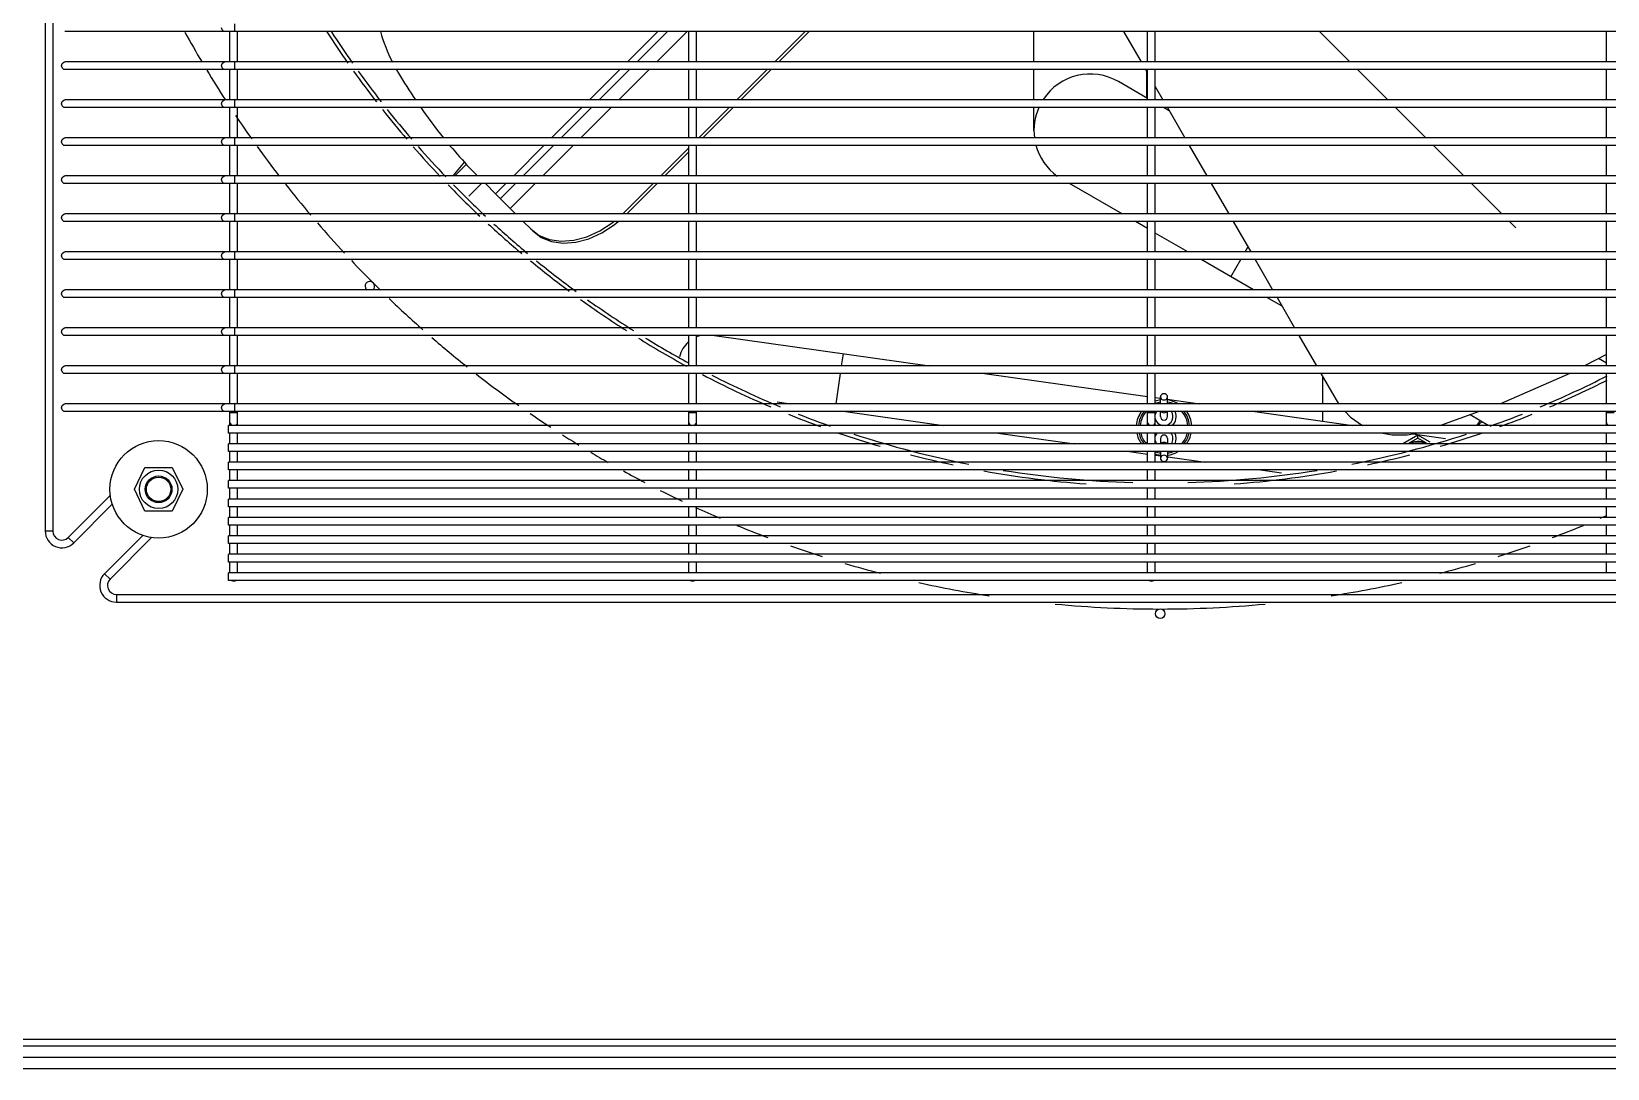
# Model space of a CAD drawing. Header units: metres. Extents: x -367 to 374, y -238 to 224.
# Drawn here: x 359.022 to 359.637, y 198.29 to 198.695 of the extents above; entities that cross this region are included whole.
import ezdxf
from ezdxf.enums import TextEntityAlignment as Align

# ---------------------------------------------------------------- set-up
doc = ezdxf.new("R2010")
doc.units = ezdxf.units.M
for name, color, linetype in [('ELE-ALIMENTADORES', 160, 'Continuous'), ('LA_BAU_BASES GERAIS_R00$0$ARQ-XREF-ATT', 8, 'Continuous'), ('LA_BAU_BASES GERAIS_R00$0$BASE', 253, 'Continuous'), ('LA_BAU_BASES GERAIS_R00$0$dutos', 31, 'Continuous')]:
    doc.layers.add(name, color=color, linetype=linetype)
doc.styles.add('LA_BAU_BASES GERAIS_R00$0$R60-125-RS', font='romans.shx', dxfattribs={"height": 0.19})
doc.styles.add('LA_BAU_BASES GERAIS_R00$0$R80-100-RS', font='romans.shx', dxfattribs={"height": 0.203})

# ---------------------------------------------------------------- blocks, each defined once
blk = doc.blocks.new('LA_BAU_BASES GERAIS_R00$0$A$C2E3D5B4E')
at = {"layer": 'LA_BAU_BASES GERAIS_R00$0$dutos', "color": 251}
for p, q in [((-7.72222, 21.35737), (-7.72222, 20.54977)), ((-7.71922, 21.35737), (-7.71922, 20.54977)), ((-6.86868, 20.7446), (-7.71462, 20.7446)), ((-7.65022, 20.73278), (-7.65022, 20.7446)), ((-7.64822, 20.7446), (-7.64822, 20.7476)), ((-7.64722, 20.73278), (-7.64722, 20.7446)), ((-7.48322, 20.7446), (-7.49504, 20.73278)), ((-7.47951, 20.7446), (-7.49133, 20.73278)), ((-7.47182, 20.7446), (-7.48364, 20.73278)), ((-7.47122, 20.73278), (-7.47122, 20.7446)), ((-7.46822, 20.73278), (-7.46822, 20.7446)), ((-7.42582, 20.7446), (-7.43764, 20.73278)), ((-7.42427, 20.7446), (-7.43609, 20.73278)), ((-7.33655, 20.73278), (-7.33655, 20.7446)), ((-7.30161, 20.7446), (-7.29479, 20.73278)), ((-7.29222, 20.73278), (-7.29222, 20.7446)), ((-7.28922, 20.73278), (-7.28922, 20.7446)), ((-7.22517, 20.7446), (-7.21335, 20.73278)), ((-7.11322, 20.73278), (-7.11322, 20.7446)), ((-6.86868, 20.73278), (-7.71462, 20.73278)), ((-6.86868, 20.72978), (-7.71462, 20.72978)), ((-7.65022, 20.71796), (-7.65022, 20.72978)), ((-7.64822, 20.72978), (-7.64822, 20.73278)), ((-7.64722, 20.71796), (-7.64722, 20.72978)), ((-7.49804, 20.72978), (-7.50986, 20.71796)), ((-7.49433, 20.72978), (-7.50615, 20.71796)), ((-7.48664, 20.72978), (-7.49846, 20.71796)), ((-7.47122, 20.71796), (-7.47122, 20.72978)), ((-7.46822, 20.71796), (-7.46822, 20.72978)), ((-7.44064, 20.72978), (-7.45246, 20.71796)), ((-7.43909, 20.72978), (-7.45091, 20.71796)), ((-7.33655, 20.71796), (-7.33655, 20.72978)), ((-7.29306, 20.72978), (-7.29222, 20.72833)), ((-7.29222, 20.71796), (-7.29222, 20.72978)), ((-7.28922, 20.71796), (-7.28922, 20.72978)), ((-7.21035, 20.72978), (-7.19853, 20.71796)), ((-7.11322, 20.71796), (-7.11322, 20.72978)), ((-7.29222, 20.71855), (-7.30355, 20.7251)), ((-7.29255, 20.71875), (-7.29255, 20.7289)), ((-7.28922, 20.72313), (-7.28623, 20.71796)), ((-6.86868, 20.71796), (-7.71462, 20.71796)), ((-7.64822, 20.71496), (-7.64822, 20.71796)), ((-6.86868, 20.71496), (-7.71462, 20.71496)), ((-7.65022, 20.70314), (-7.65022, 20.71496)), ((-7.64722, 20.70314), (-7.64722, 20.71496)), ((-7.51286, 20.71496), (-7.52468, 20.70314)), ((-7.50915, 20.71496), (-7.52097, 20.70314)), ((-7.50146, 20.71496), (-7.51328, 20.70314)), ((-7.47122, 20.70314), (-7.47122, 20.71496)), ((-7.46822, 20.70314), (-7.46822, 20.71496)), ((-7.45546, 20.71496), (-7.46728, 20.70314)), ((-7.45391, 20.71496), (-7.46573, 20.70314)), ((-7.33655, 20.70604), (-7.33655, 20.71496)), ((-7.29222, 20.70314), (-7.29222, 20.71496)), ((-7.28922, 20.70314), (-7.28922, 20.71496)), ((-7.28375, 20.71367), (-7.28599, 20.71496)), ((-7.2845, 20.71496), (-7.27768, 20.70314)), ((-7.19553, 20.71496), (-7.18371, 20.70314)), ((-7.11322, 20.70314), (-7.11322, 20.71496)), ((-6.86868, 20.70314), (-7.71462, 20.70314)), ((-6.86868, 20.70014), (-7.71462, 20.70014)), ((-7.65022, 20.68832), (-7.65022, 20.70014)), ((-7.64822, 20.70014), (-7.64822, 20.70314)), ((-7.64722, 20.68832), (-7.64722, 20.70014)), ((-7.52768, 20.70014), (-7.5395, 20.68832)), ((-7.52397, 20.70014), (-7.53579, 20.68832)), ((-7.51628, 20.70014), (-7.5281, 20.68832)), ((-7.47122, 20.69921), (-7.4821, 20.68832)), ((-7.47122, 20.68832), (-7.47122, 20.70014)), ((-7.46822, 20.68832), (-7.46822, 20.70014)), ((-7.29222, 20.68832), (-7.29222, 20.70014)), ((-7.28922, 20.68832), (-7.28922, 20.70014)), ((-7.27595, 20.70014), (-7.26912, 20.68832)), ((-7.18071, 20.70014), (-7.16889, 20.68832)), ((-7.11322, 20.68832), (-7.11322, 20.70014)), ((-7.55867, 20.69373), (-7.56318, 20.68832)), ((-7.55803, 20.69279), (-7.5625, 20.68832)), ((-7.47122, 20.69766), (-7.48055, 20.68832)), ((-6.86868, 20.68832), (-7.71462, 20.68832)), ((-7.64822, 20.68532), (-7.64822, 20.68832)), ((-7.55673, 20.6915), (-7.55355, 20.68832)), ((-6.86868, 20.68532), (-7.71462, 20.68532)), ((-7.65022, 20.6735), (-7.65022, 20.68532)), ((-7.64722, 20.6735), (-7.64722, 20.68532)), ((-7.55203, 20.68532), (-7.557, 20.68035)), ((-7.55055, 20.68532), (-7.54653, 20.68129)), ((-7.5425, 20.68532), (-7.54653, 20.68129)), ((-7.54083, 20.6756), (-7.54653, 20.68129)), ((-7.53879, 20.68532), (-7.54467, 20.67944)), ((-7.5311, 20.68532), (-7.54083, 20.6756)), ((-7.4851, 20.68532), (-7.49662, 20.67381)), ((-7.48355, 20.68532), (-7.49537, 20.6735)), ((-7.47122, 20.6735), (-7.47122, 20.68532)), ((-7.46822, 20.6735), (-7.46822, 20.68532)), ((-7.30218, 20.6735), (-7.32266, 20.68532)), ((-7.29222, 20.6735), (-7.29222, 20.68532)), ((-7.28922, 20.6735), (-7.28922, 20.68532)), ((-7.26739, 20.68532), (-7.26056, 20.6735)), ((-7.16589, 20.68532), (-7.15407, 20.6735)), ((-7.11322, 20.6735), (-7.11322, 20.68532)), ((-7.53873, 20.6735), (-7.54083, 20.6756)), ((-6.86868, 20.6735), (-7.71462, 20.6735)), ((-6.86868, 20.6705), (-7.71462, 20.6705)), ((-7.65022, 20.65868), (-7.65022, 20.6705)), ((-7.64822, 20.6705), (-7.64822, 20.6735)), ((-7.64722, 20.65868), (-7.64722, 20.6705)), ((-7.53283, 20.6676), (-7.53573, 20.6705)), ((-7.49697, 20.6735), (-7.49662, 20.67381)), ((-7.49631, 20.6735), (-7.49662, 20.67381)), ((-7.47122, 20.65868), (-7.47122, 20.6705)), ((-7.46822, 20.65868), (-7.46822, 20.6705)), ((-7.29222, 20.66775), (-7.29699, 20.6705)), ((-7.29222, 20.65868), (-7.29222, 20.6705)), ((-7.28922, 20.65868), (-7.28922, 20.6705)), ((-7.25883, 20.6705), (-7.25201, 20.65868)), ((-7.15107, 20.6705), (-7.1486, 20.66804)), ((-7.11322, 20.65868), (-7.11322, 20.6705)), ((-7.27652, 20.65868), (-7.28922, 20.66602)), ((-6.86868, 20.65868), (-7.71462, 20.65868)), ((-6.86868, 20.65568), (-7.71462, 20.65568)), ((-7.65022, 20.64386), (-7.65022, 20.65568)), ((-7.64822, 20.65568), (-7.64822, 20.65868)), ((-7.64722, 20.64386), (-7.64722, 20.65568)), ((-7.47122, 20.64386), (-7.47122, 20.65568)), ((-7.46822, 20.64386), (-7.46822, 20.65568)), ((-7.29222, 20.64386), (-7.29222, 20.65568)), ((-7.28922, 20.64386), (-7.28922, 20.65568)), ((-7.25085, 20.64386), (-7.27132, 20.65568)), ((-7.25973, 20.64899), (-7.25588, 20.65567)), ((-7.25414, 20.65868), (-7.25307, 20.66053)), ((-7.25028, 20.65568), (-7.24345, 20.64386)), ((-7.11322, 20.64386), (-7.11322, 20.65568)), ((-6.86868, 20.64386), (-7.71462, 20.64386)), ((-7.64822, 20.64086), (-7.64822, 20.64386)), ((-6.86868, 20.64086), (-7.71462, 20.64086)), ((-7.65022, 20.62904), (-7.65022, 20.64086)), ((-7.64722, 20.62904), (-7.64722, 20.64086)), ((-7.47122, 20.62904), (-7.47122, 20.64086)), ((-7.46822, 20.62904), (-7.46822, 20.64086)), ((-7.29222, 20.62904), (-7.29222, 20.64086)), ((-7.28922, 20.62904), (-7.28922, 20.64086)), ((-7.23975, 20.63746), (-7.24565, 20.64086)), ((-7.24172, 20.64086), (-7.2349, 20.62904)), ((-7.11322, 20.62904), (-7.11322, 20.64086)), ((-6.86868, 20.62904), (-7.71462, 20.62904)), ((-6.86868, 20.62604), (-7.71462, 20.62604)), ((-7.65022, 20.61422), (-7.65022, 20.62604)), ((-7.64822, 20.62604), (-7.64822, 20.62904)), ((-7.64722, 20.61422), (-7.64722, 20.62604)), ((-7.47122, 20.61422), (-7.47122, 20.62604)), ((-7.46822, 20.61422), (-7.46822, 20.62604)), ((-7.46117, 20.62602), (-7.37723, 20.61422)), ((-7.29222, 20.61422), (-7.29222, 20.62604)), ((-7.28922, 20.61422), (-7.28922, 20.62604)), ((-7.23316, 20.62604), (-7.22634, 20.61422)), ((-7.11322, 20.61422), (-7.11322, 20.62604)), ((-7.41102, 20.61897), (-7.41169, 20.61422)), ((-7.11322, 20.61871), (-7.12175, 20.61422)), ((-6.86868, 20.61422), (-7.71462, 20.61422)), ((-7.64822, 20.61122), (-7.64822, 20.61422)), ((-7.11322, 20.61521), (-7.11639, 20.61704)), ((-6.86868, 20.61122), (-7.71462, 20.61122)), ((-7.65022, 20.5994), (-7.65022, 20.61122)), ((-7.64722, 20.5994), (-7.64722, 20.61122)), ((-7.47122, 20.5994), (-7.47122, 20.61122)), ((-7.46822, 20.5994), (-7.46822, 20.61122)), ((-7.41211, 20.61122), (-7.41377, 20.5994)), ((-7.35588, 20.61122), (-7.29222, 20.60227)), ((-7.29222, 20.5994), (-7.29222, 20.61122)), ((-7.28922, 20.5994), (-7.28922, 20.61122)), ((-7.22461, 20.61122), (-7.21778, 20.5994)), ((-7.22389, 20.5994), (-7.22389, 20.60998)), ((-7.12745, 20.61122), (-7.15462, 20.5994)), ((-7.11322, 20.5994), (-7.11322, 20.61122)), ((-7.28922, 20.60185), (-7.28729, 20.60158)), ((-7.28721, 20.5994), (-7.28721, 20.60213)), ((-7.28454, 20.60119), (-7.27178, 20.5994)), ((-7.28441, 20.5994), (-7.28441, 20.60213)), ((-6.86868, 20.5994), (-7.71462, 20.5994)), ((-6.86868, 20.5964), (-7.71462, 20.5964)), ((-7.65022, 20.59102), (-7.65022, 20.5964)), ((-7.65022, 20.59608), (-7.64722, 20.59608)), ((-7.64822, 20.5964), (-7.64822, 20.5994)), ((-7.64722, 20.59102), (-7.64722, 20.5964)), ((-7.47122, 20.59102), (-7.47122, 20.5964)), ((-7.47122, 20.59608), (-7.46822, 20.59608)), ((-7.46822, 20.59102), (-7.46822, 20.5964)), ((-7.4367, 20.60014), (-7.43144, 20.5994)), ((-7.41009, 20.5964), (-7.37181, 20.59102)), ((-7.29222, 20.59102), (-7.29222, 20.5964)), ((-7.29222, 20.59608), (-7.28922, 20.59608)), ((-7.28922, 20.59102), (-7.28922, 20.5964)), ((-7.28721, 20.59445), (-7.28721, 20.5964)), ((-7.28441, 20.59445), (-7.28441, 20.5964)), ((-7.25043, 20.5964), (-7.21216, 20.59102)), ((-7.22389, 20.59267), (-7.22389, 20.5964)), ((-7.16289, 20.5964), (-7.17801, 20.59102)), ((-7.15933, 20.59102), (-7.16645, 20.59513)), ((-7.11322, 20.59102), (-7.11322, 20.5964)), ((-7.11322, 20.59608), (-7.11022, 20.59608)), ((-7.65072, 20.58803), (-7.65072, 20.59102)), ((-6.93072, 20.59102), (-7.65072, 20.59102)), ((-6.93072, 20.58802), (-7.65072, 20.58802)), ((-7.65022, 20.59215), (-7.65015, 20.59174)), ((-7.65022, 20.58384), (-7.65022, 20.58802)), ((-7.65015, 20.59174), (-7.6496, 20.59108)), ((-7.64722, 20.58384), (-7.64722, 20.58802)), ((-7.47122, 20.58384), (-7.47122, 20.58802)), ((-7.46822, 20.58384), (-7.46822, 20.58802)), ((-7.35047, 20.58802), (-7.32069, 20.58384)), ((-7.29222, 20.58384), (-7.29222, 20.58802)), ((-7.28922, 20.58384), (-7.28922, 20.58802)), ((-7.11322, 20.58384), (-7.11322, 20.58802)), ((-6.93072, 20.58384), (-7.65072, 20.58384)), ((-7.65072, 20.58084), (-7.65072, 20.58383)), ((-7.28721, 20.58585), (-7.28721, 20.58384)), ((-7.28441, 20.58585), (-7.28441, 20.58384)), ((-7.18678, 20.58724), (-7.19267, 20.58384)), ((-7.18678, 20.58608), (-7.19067, 20.58384)), ((-7.18871, 20.58773), (-7.17607, 20.58595)), ((-7.18678, 20.58608), (-7.18678, 20.58724)), ((-7.18197, 20.58446), (-7.18678, 20.58724)), ((-7.18336, 20.5841), (-7.18678, 20.58608)), ((-6.93072, 20.58084), (-7.65072, 20.58084)), ((-7.65072, 20.57366), (-7.65072, 20.57665)), ((-6.93072, 20.57665), (-7.65072, 20.57665)), ((-7.65022, 20.57665), (-7.65022, 20.58084)), ((-7.64722, 20.57665), (-7.64722, 20.58084)), ((-7.47122, 20.57665), (-7.47122, 20.58084)), ((-7.46822, 20.57665), (-7.46822, 20.58084)), ((-7.29934, 20.58084), (-7.29222, 20.57984)), ((-7.29222, 20.57665), (-7.29222, 20.58084)), ((-7.28922, 20.57665), (-7.28922, 20.58084)), ((-7.28922, 20.57941), (-7.28708, 20.57911)), ((-7.28721, 20.58084), (-7.28721, 20.57817)), ((-7.28441, 20.58084), (-7.28441, 20.57817)), ((-7.28433, 20.57873), (-7.26957, 20.57665)), ((-7.11322, 20.57665), (-7.11322, 20.58084)), ((-7.68745, 20.56608), (-7.68333, 20.57458)), ((-7.68333, 20.57458), (-7.67268, 20.57458)), ((-7.67268, 20.57458), (-7.66855, 20.56608)), ((-6.93072, 20.57365), (-7.65072, 20.57365)), ((-6.93072, 20.56947), (-7.65072, 20.56947)), ((-7.65072, 20.56647), (-7.65072, 20.56946)), ((-7.65022, 20.56947), (-7.65022, 20.57365)), ((-7.64722, 20.56947), (-7.64722, 20.57365)), ((-7.47122, 20.56947), (-7.47122, 20.57365)), ((-7.46822, 20.56947), (-7.46822, 20.57365)), ((-7.29222, 20.56947), (-7.29222, 20.57365)), ((-7.28922, 20.56947), (-7.28922, 20.57365)), ((-7.24822, 20.57365), (-7.24002, 20.5725)), ((-7.11322, 20.56947), (-7.11322, 20.57365)), ((-7.71324, 20.5473), (-7.69684, 20.5637)), ((-7.68333, 20.55758), (-7.68745, 20.56608)), ((-7.67308, 20.56427), (-7.67408, 20.56327)), ((-7.66855, 20.56608), (-7.67268, 20.55758)), ((-6.93072, 20.56647), (-7.65072, 20.56647)), ((-7.65022, 20.56228), (-7.65022, 20.56647)), ((-7.64722, 20.56228), (-7.64722, 20.56647)), ((-7.47122, 20.56228), (-7.47122, 20.56647)), ((-7.46822, 20.56228), (-7.46822, 20.56647)), ((-7.29222, 20.56228), (-7.29222, 20.56647)), ((-7.28922, 20.56228), (-7.28922, 20.56647)), ((-7.11322, 20.56228), (-7.11322, 20.56647)), ((-7.71112, 20.54518), (-7.69606, 20.56023)), ((-7.67268, 20.55758), (-7.68333, 20.55758)), ((-7.65072, 20.55929), (-7.65072, 20.56228)), ((-6.93072, 20.56228), (-7.65072, 20.56228)), ((-6.93072, 20.55928), (-7.65072, 20.55928)), ((-7.65022, 20.5551), (-7.65022, 20.55928)), ((-7.64722, 20.5551), (-7.64722, 20.55928)), ((-7.47122, 20.5551), (-7.47122, 20.55928)), ((-7.46822, 20.5551), (-7.46822, 20.55928)), ((-7.29222, 20.5551), (-7.29222, 20.55928)), ((-7.28922, 20.5551), (-7.28922, 20.55928)), ((-7.11322, 20.5551), (-7.11322, 20.55928)), ((-6.93072, 20.5551), (-7.65072, 20.5551)), ((-7.65072, 20.5521), (-7.65072, 20.55509)), ((-6.93072, 20.5521), (-7.65072, 20.5521)), ((-7.65022, 20.54791), (-7.65022, 20.5521)), ((-7.64722, 20.54791), (-7.64722, 20.5521)), ((-7.47122, 20.54791), (-7.47122, 20.5521)), ((-7.46822, 20.54791), (-7.46822, 20.5521)), ((-7.29222, 20.54791), (-7.29222, 20.5521)), ((-7.28922, 20.54791), (-7.28922, 20.5521)), ((-7.11322, 20.54791), (-7.11322, 20.5521)), ((-7.71922, 20.54977), (-7.72222, 20.54977)), ((-7.71324, 20.5473), (-7.71112, 20.54518)), ((-7.68414, 20.54811), (-7.69908, 20.53318)), ((-7.68072, 20.54729), (-7.69696, 20.53106)), ((-7.65072, 20.54492), (-7.65072, 20.54791)), ((-6.93072, 20.54791), (-7.65072, 20.54791)), ((-6.93072, 20.54491), (-7.65072, 20.54491)), ((-7.65022, 20.54073), (-7.65022, 20.54491)), ((-7.64722, 20.54073), (-7.64722, 20.54491)), ((-7.47122, 20.54073), (-7.47122, 20.54491)), ((-7.46822, 20.54073), (-7.46822, 20.54491)), ((-7.29222, 20.54073), (-7.29222, 20.54491)), ((-7.28922, 20.54073), (-7.28922, 20.54491)), ((-7.11322, 20.54073), (-7.11322, 20.54491)), ((-6.93072, 20.54073), (-7.65072, 20.54073)), ((-7.65072, 20.53773), (-7.65072, 20.54072)), ((-7.69696, 20.53106), (-7.69908, 20.53318)), ((-6.93072, 20.53773), (-7.65072, 20.53773)), ((-7.65072, 20.53055), (-7.65072, 20.53354)), ((-6.93072, 20.53354), (-7.65072, 20.53354)), ((-7.65022, 20.53354), (-7.65022, 20.53773)), ((-7.64722, 20.53354), (-7.64722, 20.53773)), ((-7.47122, 20.53354), (-7.47122, 20.53773)), ((-7.46822, 20.53354), (-7.46822, 20.53773)), ((-7.29222, 20.53354), (-7.29222, 20.53773)), ((-7.28922, 20.53354), (-7.28922, 20.53773)), ((-7.11322, 20.53354), (-7.11322, 20.53773)), ((-6.93072, 20.53054), (-7.65072, 20.53054)), ((-7.6496, 20.53048), (-7.64872, 20.53023)), ((-7.69448, 20.52508), (-7.69448, 20.52208)), ((-7.69448, 20.52508), (-6.88659, 20.52508)), ((-7.69448, 20.52208), (-6.88659, 20.52208)), ((-6.6928, 20.35155), (-8.8828, 20.35155)), ((-8.88025, 20.349), (-6.69535, 20.349)), ((-6.74125, 20.34455), (-8.78125, 20.34455)), ((-8.88025, 20.34022), (-6.69535, 20.34022))]:
    blk.add_line(p, q, dxfattribs=at)
for points in [[(-7.65212, 20.7446), (-7.65252, 20.74467), (-7.65317, 20.74522), (-7.65341, 20.7461)], [(-7.71591, 20.73128), (-7.71567, 20.73216), (-7.71502, 20.73271), (-7.71462, 20.73278)], [(-7.71462, 20.72979), (-7.71502, 20.72985), (-7.71567, 20.7304), (-7.71591, 20.73128)], [(-7.65341, 20.73128), (-7.65317, 20.73216), (-7.65252, 20.73271), (-7.65212, 20.73278)], [(-7.65212, 20.72978), (-7.65252, 20.72985), (-7.65317, 20.7304), (-7.65341, 20.73128)], [(-7.71591, 20.71646), (-7.71567, 20.71734), (-7.71502, 20.71789), (-7.71462, 20.71796)], [(-7.65341, 20.71646), (-7.65317, 20.71734), (-7.65252, 20.71789), (-7.65212, 20.71796)], [(-7.71462, 20.71497), (-7.71502, 20.71503), (-7.71567, 20.71558), (-7.71591, 20.71646)], [(-7.65212, 20.71496), (-7.65252, 20.71503), (-7.65317, 20.71558), (-7.65341, 20.71646)], [(-7.71591, 20.70164), (-7.71567, 20.70252), (-7.71502, 20.70307), (-7.71462, 20.70314)], [(-7.71462, 20.70015), (-7.71502, 20.70021), (-7.71567, 20.70076), (-7.71591, 20.70164)], [(-7.65341, 20.70164), (-7.65317, 20.70252), (-7.65252, 20.70307), (-7.65212, 20.70314)], [(-7.65212, 20.70014), (-7.65252, 20.70021), (-7.65317, 20.70076), (-7.65341, 20.70164)], [(-7.71591, 20.68682), (-7.71567, 20.6877), (-7.71502, 20.68825), (-7.71462, 20.68832)], [(-7.71462, 20.68533), (-7.71502, 20.68539), (-7.71567, 20.68594), (-7.71591, 20.68682)], [(-7.65341, 20.68682), (-7.65317, 20.6877), (-7.65252, 20.68825), (-7.65212, 20.68832)], [(-7.65212, 20.68532), (-7.65252, 20.68539), (-7.65317, 20.68594), (-7.65341, 20.68682)], [(-7.71591, 20.672), (-7.71567, 20.67288), (-7.71502, 20.67343), (-7.71462, 20.6735)], [(-7.71462, 20.67051), (-7.71502, 20.67057), (-7.71567, 20.67112), (-7.71591, 20.672)], [(-7.65341, 20.672), (-7.65317, 20.67288), (-7.65252, 20.67343), (-7.65212, 20.6735)], [(-7.65212, 20.6705), (-7.65252, 20.67057), (-7.65317, 20.67112), (-7.65341, 20.672)], [(-7.53283, 20.6676), (-7.52949, 20.66508), (-7.52547, 20.66347), (-7.52092, 20.66284), (-7.51601, 20.6632), (-7.51093, 20.66455), (-7.50588, 20.66683), (-7.50104, 20.66996), (-7.50042, 20.6705)], [(-7.53205, 20.66682), (-7.52872, 20.6643), (-7.5247, 20.6627), (-7.52015, 20.66206), (-7.51523, 20.66243), (-7.51015, 20.66378), (-7.5051, 20.66606), (-7.50027, 20.66918), (-7.49875, 20.6705)], [(-7.71591, 20.65718), (-7.71567, 20.65806), (-7.71502, 20.65861), (-7.71462, 20.65868)], [(-7.71462, 20.65569), (-7.71502, 20.65575), (-7.71567, 20.6563), (-7.71591, 20.65718)], [(-7.65341, 20.65718), (-7.65317, 20.65806), (-7.65252, 20.65861), (-7.65212, 20.65868)], [(-7.65212, 20.65568), (-7.65252, 20.65575), (-7.65317, 20.6563), (-7.65341, 20.65718)], [(-7.71591, 20.64236), (-7.71567, 20.64324), (-7.71502, 20.64379), (-7.71462, 20.64386)], [(-7.65341, 20.64236), (-7.65317, 20.64324), (-7.65252, 20.64379), (-7.65212, 20.64386)], [(-7.71462, 20.64087), (-7.71502, 20.64093), (-7.71567, 20.64148), (-7.71591, 20.64236)], [(-7.65212, 20.64086), (-7.65252, 20.64093), (-7.65317, 20.64148), (-7.65341, 20.64236)], [(-7.71591, 20.62754), (-7.71567, 20.62842), (-7.71502, 20.62897), (-7.71462, 20.62904)], [(-7.71462, 20.62605), (-7.71502, 20.62611), (-7.71567, 20.62666), (-7.71591, 20.62754)], [(-7.65341, 20.62754), (-7.65317, 20.62842), (-7.65252, 20.62897), (-7.65212, 20.62904)], [(-7.65212, 20.62604), (-7.65252, 20.62611), (-7.65317, 20.62666), (-7.65341, 20.62754)], [(-7.71591, 20.61272), (-7.71567, 20.6136), (-7.71502, 20.61415), (-7.71462, 20.61422)], [(-7.71462, 20.61123), (-7.71502, 20.61129), (-7.71567, 20.61184), (-7.71591, 20.61272)], [(-7.65341, 20.61272), (-7.65317, 20.6136), (-7.65252, 20.61415), (-7.65212, 20.61422)], [(-7.65212, 20.61122), (-7.65252, 20.61129), (-7.65317, 20.61184), (-7.65341, 20.61272)], [(-7.28581, 20.60335), (-7.28624, 20.60329), (-7.28663, 20.60311), (-7.28694, 20.60285), (-7.28714, 20.60251), (-7.28721, 20.60213)], [(-7.28721, 20.60213), (-7.28714, 20.60176), (-7.28694, 20.60142), (-7.28663, 20.60115), (-7.28624, 20.60098), (-7.28581, 20.60092)], [(-7.28441, 20.60213), (-7.28448, 20.60251), (-7.28468, 20.60285), (-7.28499, 20.60311), (-7.28538, 20.60329), (-7.28581, 20.60335)], [(-7.28581, 20.60092), (-7.28538, 20.60098), (-7.28499, 20.60115), (-7.28468, 20.60142), (-7.28448, 20.60176), (-7.28441, 20.60213)], [(-7.71591, 20.5979), (-7.71567, 20.59878), (-7.71502, 20.59933), (-7.71462, 20.5994)], [(-7.71462, 20.59641), (-7.71502, 20.59647), (-7.71567, 20.59702), (-7.71591, 20.5979)], [(-7.65341, 20.5979), (-7.65317, 20.59878), (-7.65252, 20.59933), (-7.65212, 20.5994)], [(-7.65212, 20.5964), (-7.65252, 20.59647), (-7.65317, 20.59702), (-7.65341, 20.5979)], [(-7.28692, 20.5964), (-7.28663, 20.59615), (-7.28624, 20.59598), (-7.28581, 20.59592)], [(-7.28581, 20.59592), (-7.28538, 20.59598), (-7.28499, 20.59615), (-7.2847, 20.5964)], [(-7.21519, 20.5964), (-7.21308, 20.59423), (-7.2084, 20.59102)], [(-7.64806, 20.59102), (-7.64784, 20.59108), (-7.64729, 20.59174), (-7.64722, 20.59215)], [(-7.47122, 20.59215), (-7.47115, 20.59174), (-7.4706, 20.59108), (-7.47038, 20.59102)], [(-7.46906, 20.59102), (-7.46884, 20.59108), (-7.46829, 20.59174), (-7.46822, 20.59215)], [(-7.29222, 20.59215), (-7.29215, 20.59174), (-7.2916, 20.59108), (-7.29138, 20.59102)], [(-7.29006, 20.59102), (-7.28984, 20.59108), (-7.28929, 20.59174), (-7.28922, 20.59215)], [(-7.20041, 20.58802), (-7.19688, 20.58728), (-7.19095, 20.58726), (-7.18728, 20.58802)], [(-7.11322, 20.59215), (-7.11315, 20.59174), (-7.1126, 20.59108), (-7.11238, 20.59102)], [(-7.28581, 20.58439), (-7.28624, 20.58433), (-7.28663, 20.58416), (-7.28694, 20.58389), (-7.28697, 20.58384)], [(-7.28465, 20.58384), (-7.28468, 20.58389), (-7.28499, 20.58416), (-7.28538, 20.58433), (-7.28581, 20.58439)], [(-7.28581, 20.57939), (-7.28624, 20.57933), (-7.28663, 20.57916), (-7.28694, 20.57889), (-7.28714, 20.57855), (-7.28721, 20.57817)], [(-7.28721, 20.57817), (-7.28714, 20.5778), (-7.28694, 20.57746), (-7.28663, 20.57719), (-7.28624, 20.57702), (-7.28581, 20.57696)], [(-7.28441, 20.57817), (-7.28448, 20.57855), (-7.28468, 20.57889), (-7.28499, 20.57916), (-7.28538, 20.57933), (-7.28581, 20.57939)], [(-7.28581, 20.57696), (-7.28538, 20.57702), (-7.28499, 20.57719), (-7.28468, 20.57746), (-7.28448, 20.5778), (-7.28441, 20.57817)], [(-7.64872, 20.53023), (-7.64784, 20.53048), (-7.64779, 20.53054)], [(-7.47065, 20.53054), (-7.4706, 20.53048), (-7.46972, 20.53023)], [(-7.46972, 20.53023), (-7.46884, 20.53048), (-7.46879, 20.53054)], [(-7.29165, 20.53054), (-7.2916, 20.53048), (-7.29072, 20.53023)], [(-7.29072, 20.53023), (-7.28984, 20.53048), (-7.28979, 20.53054)]]:
    blk.add_lwpolyline(points, dxfattribs=at)
for centre, radius in [((-7.678, 20.56608), 0.019), ((-7.678, 20.56608), 0.0075), ((-7.678, 20.56608), 0.0052), ((-7.678, 20.56608), 0.00476), ((-7.2873, 20.51758), 0.00185)]:
    blk.add_circle(centre, radius, dxfattribs=at)
for centre, radius, start, end in [((-7.2873, 20.95358), 0.43418, 208.80723, 210.58831), ((-7.2873, 20.95358), 0.38649, 212.75096, 214.92746), ((-7.2873, 20.95358), 0.385, 212.88784, 215.08871), ((-7.52431, 20.7642), 0.07, 196.29842, 206.74752), ((-7.2873, 20.95358), 0.43418, 211.06411, 212.85483), ((-7.52431, 20.7642), 0.07, 209.49484, 210.73614), ((-7.2873, 20.95358), 0.38649, 215.49177, 217.71489), ((-7.2873, 20.95358), 0.385, 215.6552, 217.88693), ((-7.40017, 20.83802), 0.21443, 210.73614, 214.06425), ((-7.31455, 20.70604), 0.022, 60, 146.82233), ((-7.2873, 20.95358), 0.43418, 213.82611, 215.29784), ((-7.2873, 20.95358), 0.38649, 218.27909, 220.50187), ((-7.2873, 20.95358), 0.385, 218.45331, 220.68471), ((-7.40017, 20.83802), 0.21443, 215.02598, 218.97731), ((-7.31455, 20.70604), 0.022, 155.88128, 187.66652), ((-7.2873, 20.95358), 0.43418, 215.77438, 217.66737), ((-7.2873, 20.95358), 0.38649, 221.06601, 223.39717), ((-7.2873, 20.95358), 0.385, 221.25103, 223.62284), ((-7.40017, 20.83802), 0.21443, 220.03838, 223.10297), ((-7.31455, 20.70604), 0.022, 195, 234.05732), ((-7.2873, 20.95358), 0.43418, 218.19257, 220.26281), ((-7.2873, 20.95358), 0.38649, 224.05455, 226.64431), ((-7.2873, 20.95358), 0.385, 224.28276, 226.88255), ((-7.2873, 20.95358), 0.43418, 220.78872, 222.86388), ((-7.2873, 20.95358), 0.38649, 227.30159, 229.89147), ((-7.2873, 20.95358), 0.385, 227.54237, 230.14237), ((-7.2873, 20.95358), 0.43418, 223.39157, 224.95574), ((-7.2873, 20.95358), 0.38649, 230.54893, 233.38625), ((-7.2873, 20.95358), 0.385, 230.80241, 233.71247), ((-7.5956, 20.64528), 0.00185, 315, 233.09778), ((-7.2873, 20.95358), 0.43418, 225.04426, 225.54195), ((-7.2873, 20.95358), 0.43418, 226.14563, 228.51793), ((-7.2873, 20.95358), 0.38649, 234.20018, 237.40777), ((-7.2873, 20.95358), 0.385, 234.5296, 237.74972), ((-7.2873, 20.95358), 0.43418, 229.11879, 231.48309), ((-7.2873, 20.95358), 0.38649, 238.22195, 241.42932), ((-7.2873, 20.95358), 0.385, 238.56705, 241.45806), ((-7.46401, 20.6152), 0.01111, 103.60296, 112.59892), ((-7.46401, 20.6152), 0.01111, 131.00169, 166.89531), ((-7.2873, 20.95358), 0.43418, 232.08272, 234.80735), ((-7.2873, 20.95358), 0.38649, 242.48327, 246.8511), ((-7.2873, 20.95358), 0.385, 242.97448, 247.35917), ((-7.2873, 20.95358), 0.385, 292.64083, 296.93072), ((-7.2873, 20.95358), 0.38649, 293.1489, 296.82117), ((-7.28581, 20.59015), 0.01085, 97.41416, 108.34728), ((-7.28581, 20.59015), 0.01085, 58.58326, 82.58584), ((-7.2873, 20.95358), 0.43418, 235.52156, 236.80273), ((-7.2873, 20.95358), 0.38649, 247.95954, 249.94702), ((-7.2873, 20.95358), 0.385, 248.47187, 250.467), ((-7.28581, 20.59015), 0.01085, 144.77296, 175.40437), ((-7.28581, 20.59015), 0.01, 141.23038, 175.0162), ((-7.28581, 20.59015), 0.00935, 138.01732, 174.66725), ((-7.28581, 20.59015), 0.01, 98.04995, 109.97356), ((-7.28581, 20.59445), 0.0035, 146.07143, 167.18069), ((-7.28581, 20.59445), 0.0014, 180, 0), ((-7.28581, 20.59445), 0.0035, 279.8274, 33.92857), ((-7.28581, 20.59015), 0.01, 67.80912, 81.95005), ((-7.28581, 20.59445), 0.00475, 313.68047, 24.28221), ((-7.28581, 20.59015), 0.00935, 5.33275, 41.98268), ((-7.28581, 20.59015), 0.01, 4.9838, 38.76962), ((-7.28581, 20.59015), 0.01085, 4.59563, 35.22704), ((-7.2873, 20.95358), 0.385, 289.533, 291.52813), ((-7.2873, 20.95358), 0.38649, 290.05298, 292.04046), ((-7.2873, 20.95358), 0.38649, 251.05558, 253.58577), ((-7.28581, 20.59015), 0.01085, 191.35787, 215.66981), ((-7.28581, 20.59015), 0.01, 192.31924, 219.28538), ((-7.28581, 20.59015), 0.00935, 193.20103, 222.53266), ((-7.28581, 20.59445), 0.0035, 192.81931, 260.1726), ((-7.28581, 20.58585), 0.0035, 141.56912, 167.18069), ((-7.28581, 20.58585), 0.0035, 324.75583, 38.43088), ((-7.28581, 20.58585), 0.00475, 334.76612, 27.28693), ((-7.28581, 20.59015), 0.00935, 317.46734, 346.79897), ((-7.28581, 20.59015), 0.01, 320.71462, 347.68076), ((-7.28581, 20.59015), 0.01085, 324.33019, 348.64213), ((-7.2873, 20.95358), 0.38649, 286.41423, 288.94442), ((-7.15665, 20.58735), 0.008, 136.65436, 152.59816), ((-7.15665, 20.58735), 0.0074, 135.54651, 150.16278), ((-7.2873, 20.95358), 0.43418, 237.51703, 238.51277), ((-7.2873, 20.95358), 0.385, 251.91376, 258.81358), ((-7.28581, 20.58585), 0.0035, 192.81931, 215.24417), ((-7.28581, 20.58585), 0.0014, 0, 180), ((-7.2873, 20.95358), 0.385, 281.18642, 288.08624), ((-7.18678, 20.57624), 0.00849, 67.53359, 115.99065), ((-7.18678, 20.57624), 0.00829, 69.27704, 113.0585), ((-7.2873, 20.95358), 0.43418, 239.22578, 240.27165), ((-7.2873, 20.95358), 0.38649, 255.39919, 257.92887), ((-7.28581, 20.59015), 0.01, 250.02644, 261.95005), ((-7.28581, 20.59015), 0.01085, 251.65272, 262.58584), ((-7.28581, 20.59015), 0.01085, 277.41416, 300.75409), ((-7.28581, 20.59015), 0.01, 278.04995, 290.99769), ((-7.2873, 20.95358), 0.38649, 282.07113, 284.60081), ((-7.2873, 20.95358), 0.43418, 241.16626, 242.41623), ((-7.2873, 20.95358), 0.38649, 259.7427, 265.72157), ((-7.2873, 20.95358), 0.385, 260.85352, 268.40137), ((-7.2873, 20.95358), 0.385, 271.59863, 279.14648), ((-7.2873, 20.95358), 0.38649, 274.27843, 280.2573), ((-7.2873, 20.95358), 0.43418, 243.31314, 244.56458), ((-7.2873, 20.95358), 0.43418, 245.32797, 246.7107), ((-7.2873, 20.95358), 0.43418, 247.64509, 249.3618), ((-7.2873, 20.95358), 0.43418, 290.63821, 292.35491), ((-7.2873, 20.95358), 0.43418, 293.2893, 293.66523), ((-7.71572, 20.54977), 0.0065, 180, 314.99787), ((-7.71572, 20.54977), 0.0035, 180, 314.99787), ((-7.2873, 20.95358), 0.43418, 250.59473, 252.31538), ((-7.2873, 20.95358), 0.43418, 287.68462, 289.40528), ((-7.69448, 20.52858), 0.0065, 134.99787, 270), ((-7.2873, 20.95358), 0.43418, 253.54786, 255.44506), ((-7.2873, 20.95358), 0.43418, 284.55495, 286.45214), ((-7.69448, 20.52858), 0.0035, 134.99787, 270), ((-7.2873, 20.95358), 0.43418, 257.47064, 261.16275), ((-7.2873, 20.95358), 0.43418, 278.83725, 282.52936), ((-7.2873, 20.95358), 0.43418, 264.59156, 269.95574), ((-7.2873, 20.95358), 0.43418, 270.04426, 275.40845)]:
    blk.add_arc(centre, radius, start, end, dxfattribs=at)
blk = doc.blocks.new('LA_BAU_BASES GERAIS_R00')
at = {"layer": 'LA_BAU_BASES GERAIS_R00$0$ARQ-XREF-ATT'}
blk.add_blockref('LA_BAU_BASES GERAIS_R00$0$A$C2E3D5B4E', (366.75, 177.95), dxfattribs=at)
at = {"layer": 'LA_BAU_BASES GERAIS_R00$0$BASE', "style": 'LA_BAU_BASES GERAIS_R00$0$R60-125-RS'}
for p in [(242.78157, 218.91916), (358.63657, 192.96416)]:
    blk.add_attdef('S', text='', height=0.19, rotation=90, dxfattribs=at).set_placement(p, align=Align.MIDDLE_CENTER)
at = {"layer": 'LA_BAU_BASES GERAIS_R00$0$BASE', "style": 'LA_BAU_BASES GERAIS_R00$0$R80-100-RS'}
blk.add_attdef('ACESSO', text='', height=0.203, dxfattribs=at).set_placement((365.92226, 191.98684), align=Align.TOP_CENTER)
at = {"layer": 'LA_BAU_BASES GERAIS_R00$0$BASE', "style": 'LA_BAU_BASES GERAIS_R00$0$R60-125-RS'}
blk.add_attdef('S', text='', height=0.19, dxfattribs=at).set_placement((266.11416, 180.91343), align=Align.MIDDLE_CENTER)

msp = doc.modelspace()

# ---------------------------------------------------------------- block references
at = {"layer": 'ELE-ALIMENTADORES', "color": 2}
msp.add_blockref('LA_BAU_BASES GERAIS_R00', (0, 0), dxfattribs=at)

doc.saveas('drawing.dxf')
